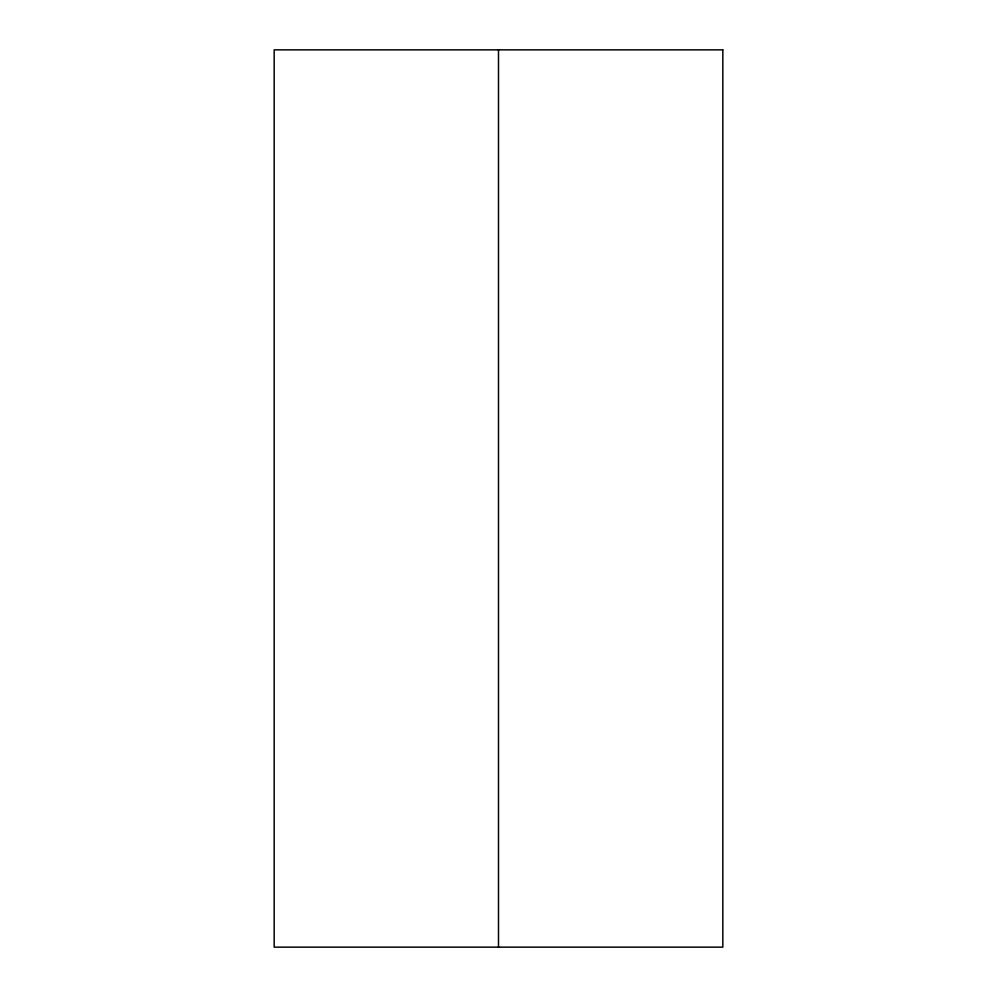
<?xml version="1.0" encoding="UTF-8"?>
<svg xmlns="http://www.w3.org/2000/svg" width="997" height="997" viewBox="0 0 997 997"><rect width="100%" height="100%" fill="white"/><g stroke="black" fill="none" stroke-linecap="round" stroke-linejoin="round"><path stroke-width="1.5" d="M498.5 49.85L498.5 947.15M722.825 49.85L274.175 49.85L274.175 947.15L722.825 947.15L722.825 49.85"/></g></svg>
